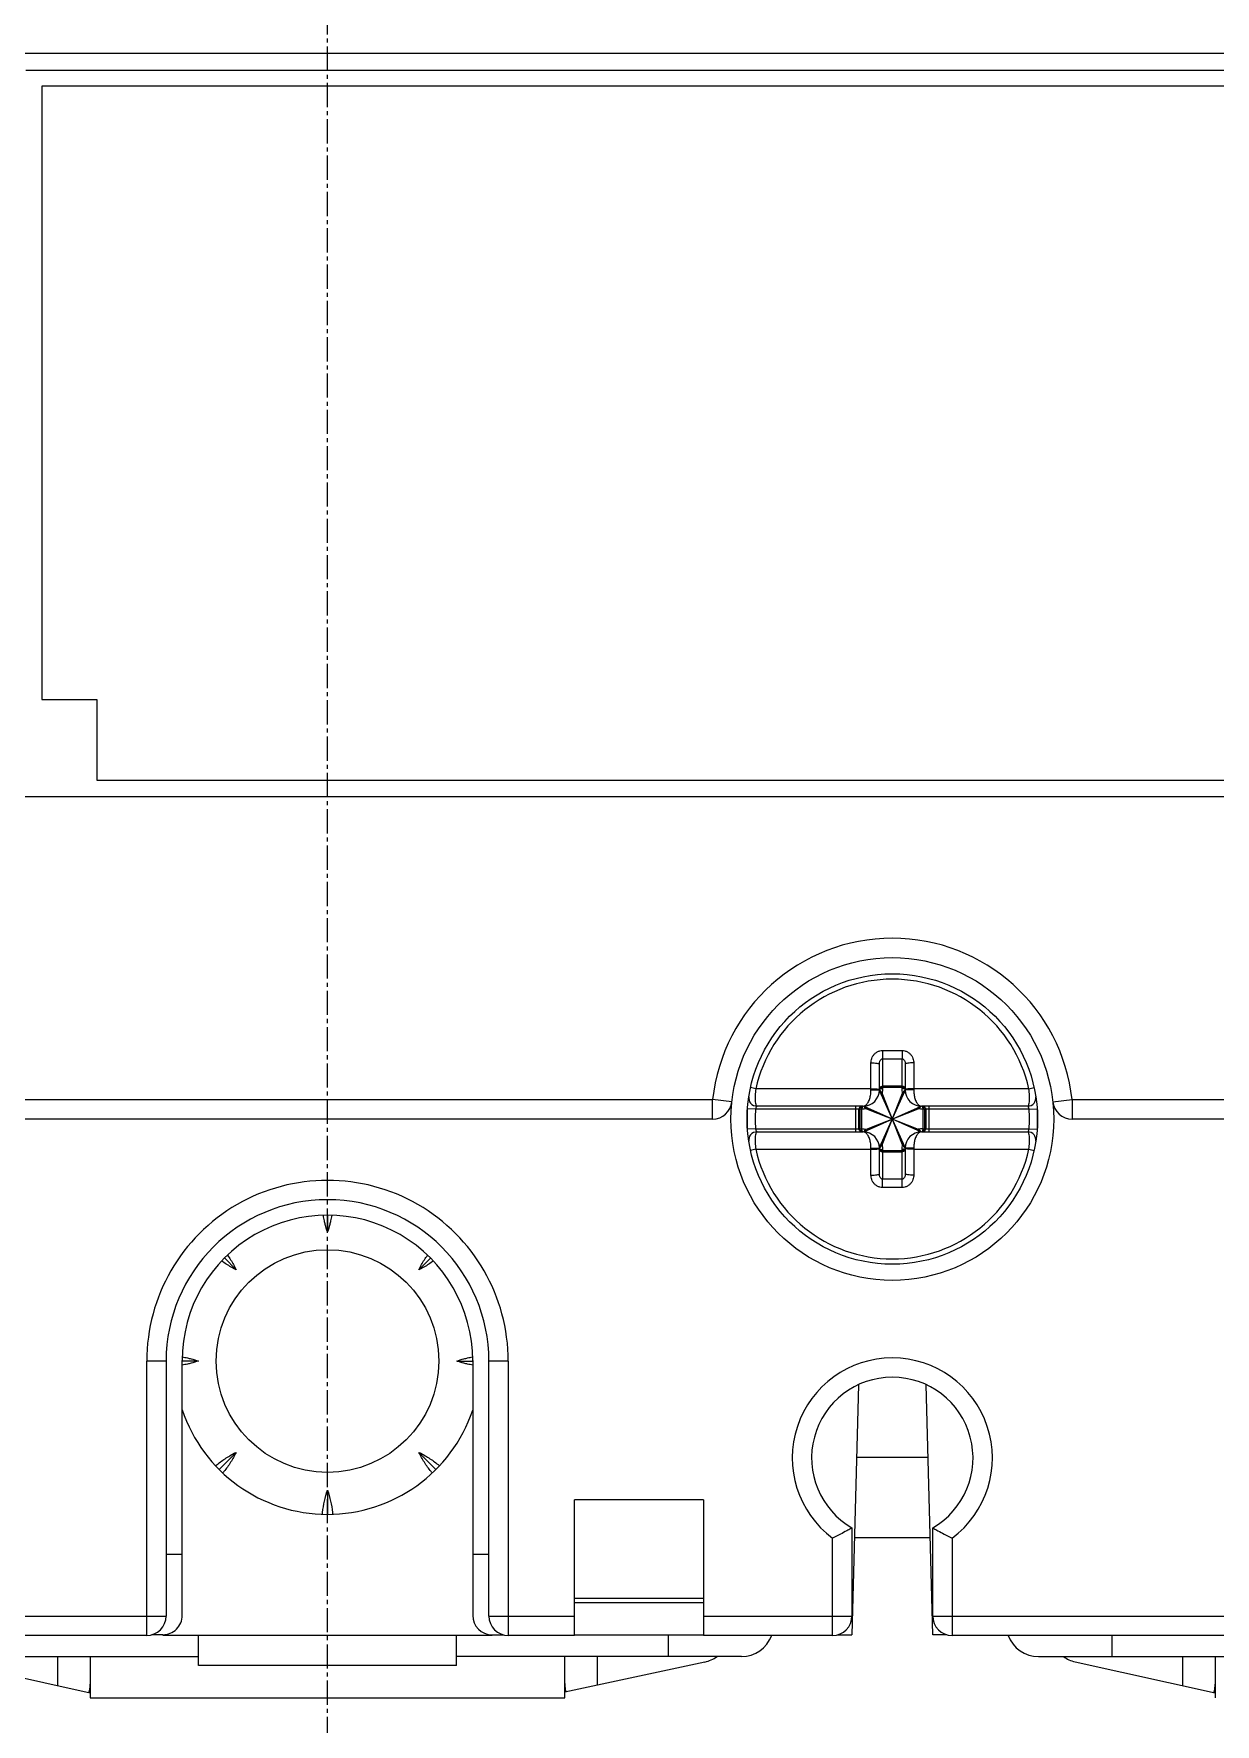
# Model space of a CAD drawing. Extents: x -279 to 279, y -124 to 124.
# Drawn here: x -72.2 to -35.6, y -93 to -40.6 of the extents above; entities that cross this region are included whole.
import ezdxf

# ---------------------------------------------------------------- set-up
doc = ezdxf.new("R2010")
doc.units = 0
doc.linetypes.add('AXES2', pattern=[1.125, 0.75, -0.125, 0.125, -0.125])
doc.layers.add('AXE', color=80, linetype='AXES2')

msp = doc.modelspace()

# ---------------------------------------------------------------- linework, layer by layer
for p, q in [((-115.024, -41.232), (-11.124, -41.232)), ((-72.424, -41.759), (-10.724, -41.759)), ((-11.224, -42.259), (-71.924, -42.259)), ((-71.924, -42.259), (-71.924, -61.259)), ((-71.924, -61.259), (-70.224, -61.259)), ((-70.224, -61.259), (-70.224, -63.759)), ((-70.224, -63.759), (-11.224, -63.759)), ((-75.724, -64.259), (-10.724, -64.259)), ((-45.974, -73.354), (-45.974, -72.55)), ((-45.874, -72.387), (-45.874, -73.309)), ((-45.274, -73.309), (-45.274, -72.387)), ((-45.174, -72.55), (-45.174, -73.354)), ((-49.804, -73.318), (-49.967, -73.282)), ((-45.274, -73.239), (-45.874, -73.239)), ((-45.274, -73.281), (-45.874, -73.281)), ((-41.343, -73.318), (-41.18, -73.282)), ((-110.006, -73.654), (-51.141, -73.654)), ((-50.545, -73.718), (-51.141, -73.654)), ((-51.141, -74.254), (-51.141, -73.654)), ((-46.236, -73.354), (-45.974, -73.354)), ((-45.188, -75.121), (-45.959, -73.387)), ((-45.959, -75.121), (-45.188, -73.387)), ((-45.255, -75.05), (-45.892, -73.457)), ((-45.892, -75.05), (-45.255, -73.457)), ((-44.911, -73.354), (-45.174, -73.354)), ((-40.602, -73.718), (-40.006, -73.654)), ((-40.006, -73.654), (-15.574, -73.654)), ((-40.006, -73.654), (-40.006, -74.254)), ((-51.141, -74.254), (-110.006, -74.254)), ((-49.813, -73.954), (-50.062, -73.936)), ((-50.062, -74.571), (-50.062, -73.936)), ((-46.518, -73.954), (-49.813, -73.954)), ((-46.474, -73.854), (-49.774, -73.854)), ((-46.704, -74.654), (-46.704, -73.854)), ((-46.607, -74.554), (-46.607, -73.954)), ((-46.585, -73.954), (-46.585, -74.554)), ((-46.533, -73.954), (-46.533, -74.554)), ((-46.441, -73.868), (-44.706, -74.639)), ((-46.441, -74.639), (-44.706, -73.868)), ((-46.37, -73.935), (-44.777, -74.572)), ((-46.37, -74.572), (-44.777, -73.935)), ((-41.374, -73.854), (-44.674, -73.854)), ((-41.334, -73.954), (-44.629, -73.954)), ((-44.614, -74.554), (-44.614, -73.954)), ((-44.562, -74.554), (-44.562, -73.954)), ((-44.54, -73.954), (-44.54, -74.554)), ((-44.443, -73.854), (-44.443, -74.654)), ((-41.334, -73.954), (-41.085, -73.936)), ((-41.085, -73.936), (-41.085, -74.571)), ((-16.174, -74.254), (-40.006, -74.254)), ((-49.813, -74.554), (-50.062, -74.571)), ((-49.813, -74.554), (-46.518, -74.554)), ((-49.774, -74.654), (-46.474, -74.654)), ((-44.674, -74.654), (-41.374, -74.654)), ((-44.629, -74.554), (-41.334, -74.554)), ((-41.334, -74.554), (-41.085, -74.571)), ((-49.804, -75.19), (-49.967, -75.226)), ((-46.236, -75.154), (-45.974, -75.154)), ((-45.974, -75.958), (-45.974, -75.154)), ((-45.874, -75.198), (-45.874, -76.12)), ((-45.874, -75.227), (-45.274, -75.227)), ((-45.874, -75.269), (-45.274, -75.269)), ((-45.274, -76.12), (-45.274, -75.198)), ((-44.911, -75.154), (-45.174, -75.154)), ((-45.174, -75.154), (-45.174, -75.958)), ((-41.343, -75.19), (-41.18, -75.226)), ((-63.074, -77.232), (-63.074, -77.75)), ((-66.266, -78.56), (-65.904, -78.922)), ((-60.244, -78.922), (-59.883, -78.562)), ((-68.074, -81.754), (-68.674, -81.754)), ((-68.674, -90.254), (-68.674, -81.754)), ((-68.074, -81.754), (-68.074, -89.654)), ((-67.576, -89.632), (-67.576, -81.732)), ((-67.076, -81.752), (-67.576, -81.752)), ((-59.071, -81.752), (-58.576, -81.752)), ((-58.576, -81.732), (-58.576, -89.632)), ((-57.474, -81.754), (-58.074, -81.754)), ((-58.074, -89.654), (-58.074, -81.754)), ((-57.474, -81.754), (-57.474, -90.254)), ((-46.627, -82.489), (-46.829, -90.232)), ((-44.318, -90.232), (-44.521, -82.489)), ((-65.904, -84.582), (-66.432, -85.111)), ((-60.244, -84.582), (-59.715, -85.111)), ((-46.685, -84.732), (-44.462, -84.732)), ((-63.074, -85.754), (-63.074, -86.502)), ((-51.424, -86.054), (-55.424, -86.054)), ((-55.424, -90.254), (-55.424, -86.054)), ((-51.424, -86.054), (-51.424, -90.254)), ((-46.824, -86.919), (-46.824, -89.654)), ((-44.324, -89.654), (-44.324, -86.919)), ((-47.424, -90.254), (-47.424, -87.241)), ((-44.397, -87.232), (-46.751, -87.232)), ((-43.724, -87.241), (-43.724, -90.254)), ((-68.074, -87.732), (-67.576, -87.732)), ((-58.576, -87.732), (-58.074, -87.732)), ((-55.424, -89.1), (-51.424, -89.1)), ((-51.424, -89.247), (-55.424, -89.247)), ((-79.324, -89.654), (-68.074, -89.654)), ((-58.074, -89.654), (-55.424, -89.654)), ((-51.424, -89.654), (-46.824, -89.654)), ((-44.324, -89.654), (-33.074, -89.654)), ((-68.674, -90.254), (-78.724, -90.254)), ((-68.176, -90.232), (-68.515, -90.232)), ((-57.976, -90.252), (-68.176, -90.252)), ((-67.074, -91.182), (-67.074, -90.252)), ((-59.074, -91.182), (-59.074, -90.252)), ((-57.976, -90.232), (-57.632, -90.232)), ((-55.424, -90.254), (-57.474, -90.254)), ((-55.424, -90.232), (-51.424, -90.232)), ((-52.523, -90.232), (-52.523, -90.907)), ((-47.424, -90.254), (-51.424, -90.254)), ((-47.265, -90.232), (-46.829, -90.232)), ((-43.882, -90.232), (-44.318, -90.232)), ((-33.674, -90.254), (-43.724, -90.254)), ((-38.771, -90.254), (-38.771, -90.907)), ((-75.899, -90.907), (-67.074, -90.907)), ((-74.765, -91.068), (-70.424, -92.03)), ((-71.424, -91.808), (-71.424, -90.907)), ((-70.424, -90.907), (-70.424, -92.182)), ((-50.249, -90.907), (-59.074, -90.907)), ((-55.724, -92.182), (-55.724, -90.907)), ((-51.383, -91.079), (-55.724, -92.009)), ((-54.724, -90.907), (-54.724, -91.795)), ((-41.046, -90.907), (-32.221, -90.907)), ((-39.912, -91.068), (-35.571, -92.03)), ((-36.571, -91.808), (-36.571, -90.907)), ((-35.571, -90.907), (-35.571, -92.182)), ((-59.074, -91.182), (-67.074, -91.182)), ((-70.424, -92.182), (-55.724, -92.182))]:
    msp.add_line(p, q)
for centre, radius in [((-45.574, -74.254), 5), ((-45.574, -74.254), 4.5), ((-63.074, -81.752), 3.45)]:
    msp.add_circle(centre, radius)
for centre, radius, start, end in [((-45.574, -74.254), 5.6, 6.1506, 173.8494), ((-45.574, -74.254), 4.333, 12.4731, 167.5269), ((-51.141, -73.654), 0.6, -90, -6.1506), ((-49.774, -73.604), 0.25, 171.2026, -90), ((-46.474, -73.354), 0.5, -90, 0), ((-44.674, -73.354), 0.5, 180, -90), ((-41.374, -73.604), 0.25, -90, 8.7973), ((-40.006, -73.654), 0.6, -173.8494, -90), ((-45.574, -74.254), 4.25, 175.9522, -175.9522), ((-45.574, -74.254), 4.25, -4.0478, 4.0478), ((-49.774, -74.904), 0.25, 90, -171.2027), ((-46.474, -75.154), 0.5, 0, 90), ((-44.674, -75.154), 0.5, 90, 180), ((-41.374, -74.904), 0.25, -8.7974, 90), ((-45.574, -74.254), 4.333, -167.5269, -12.4731), ((-63.074, -81.754), 5.6, 0, -179.9994), ((-63.074, -81.754), 5, 0, -180), ((-63.076, -81.732), 4.5, 0, -179.9962), ((-45.574, -84.754), 3.1, -53.3608, -126.6392), ((-45.574, -84.754), 2.5, -60, -120), ((-63.074, -81.752), 4.75, -161.4296, -18.7299), ((-68.674, -89.654), 0.6, -90, 0), ((-68.176, -89.632), 0.6, -90.0514, 0), ((-57.976, -89.632), 0.6, -179.9997, -90.051), ((-57.474, -89.654), 0.6, 180, -90), ((-47.424, -89.654), 0.6, -90, 0), ((-43.724, -89.654), 0.6, 180, -90), ((-50.249, -89.907), 1, -89.9998, -20.2916), ((-41.046, -89.907), 1, -159.712, -90), ((-51.599, -90.102), 1, -77.5682, -53.6175), ((-39.696, -90.092), 1, -125.3261, -102.4891)]:
    msp.add_arc(centre, radius, start, end)
for points, knots in [([(-46.236, -72.516), (-46.236, -72.494), (-46.232, -72.445), (-46.213, -72.372), (-46.176, -72.298), (-46.121, -72.229), (-46.049, -72.173), (-45.966, -72.139), (-45.908, -72.13), (-45.879, -72.13)], [0, 0, 0, 0, 0.0686055, 0.1439426, 0.226554, 0.3151503, 0.4062368, 0.4967444, 0.5814957, 0.5814957, 0.5814957, 0.5814957]), ([(-45.879, -72.13), (-45.812, -72.129), (-45.676, -72.128), (-45.472, -72.128), (-45.336, -72.129), (-45.268, -72.13)], [0, 0, 0, 0, 0.2025636, 0.4076196, 0.6117272, 0.6117272, 0.6117272, 0.6117272]), ([(-45.879, -72.13), (-45.879, -72.163), (-45.878, -72.227), (-45.876, -72.313), (-45.875, -72.365), (-45.874, -72.387)], [0, 0, 0, 0, 0.1001381, 0.1907363, 0.2572488, 0.2572488, 0.2572488, 0.2572488]), ([(-45.268, -72.13), (-45.268, -72.163), (-45.269, -72.227), (-45.271, -72.313), (-45.272, -72.365), (-45.274, -72.387)], [0, 0, 0, 0, 0.1001378, 0.190736, 0.257248, 0.257248, 0.257248, 0.257248]), ([(-45.268, -72.13), (-45.24, -72.13), (-45.181, -72.139), (-45.099, -72.173), (-45.026, -72.228), (-44.971, -72.297), (-44.934, -72.372), (-44.915, -72.445), (-44.911, -72.494), (-44.911, -72.516)], [0, 0, 0, 0, 0.0844544, 0.1745763, 0.2656171, 0.3543791, 0.4371975, 0.5127248, 0.5814975, 0.5814975, 0.5814975, 0.5814975]), ([(-46.236, -72.516), (-46.203, -72.516), (-46.142, -72.517), (-46.057, -72.524), (-46.01, -72.532), (-45.974, -72.542), (-45.974, -72.55)], [0, 0, 0, 0, 0.0995172, 0.1852358, 0.2437846, 0.2679334, 0.2679334, 0.2679334, 0.2679334]), ([(-46.236, -73.318), (-46.236, -73.236), (-46.236, -73.065), (-46.236, -72.798), (-46.236, -72.612), (-46.236, -72.516)], [0, 0, 0, 0, 0.2451334, 0.5135022, 0.8014853, 0.8014853, 0.8014853, 0.8014853]), ([(-45.974, -72.55), (-45.974, -72.54), (-45.972, -72.52), (-45.967, -72.49), (-45.957, -72.46), (-45.942, -72.431), (-45.922, -72.407), (-45.899, -72.392), (-45.882, -72.388), (-45.874, -72.387)], [0, 0, 0, 0, 0.0284303, 0.0592124, 0.0918038, 0.1246929, 0.1556434, 0.1834244, 0.2075979, 0.2075979, 0.2075979, 0.2075979]), ([(-45.874, -72.387), (-45.807, -72.386), (-45.674, -72.385), (-45.474, -72.385), (-45.34, -72.386), (-45.274, -72.387)], [0, 0, 0, 0, 0.1989894, 0.3995198, 0.6000139, 0.6000139, 0.6000139, 0.6000139]), ([(-45.274, -72.387), (-45.266, -72.388), (-45.248, -72.392), (-45.225, -72.407), (-45.205, -72.431), (-45.19, -72.459), (-45.18, -72.49), (-45.175, -72.52), (-45.174, -72.54), (-45.174, -72.55)], [0, 0, 0, 0, 0.0240864, 0.0517359, 0.0826458, 0.1155786, 0.1482428, 0.1791, 0.2075994, 0.2075994, 0.2075994, 0.2075994]), ([(-44.911, -72.516), (-44.944, -72.516), (-45.005, -72.517), (-45.09, -72.524), (-45.137, -72.532), (-45.174, -72.542), (-45.174, -72.55)], [0, 0, 0, 0, 0.0995172, 0.1852358, 0.2437845, 0.2679333, 0.2679333, 0.2679333, 0.2679333]), ([(-44.911, -72.516), (-44.911, -72.614), (-44.911, -72.8), (-44.911, -73.068), (-44.911, -73.237), (-44.911, -73.318)], [0, 0, 0, 0, 0.2923982, 0.5595968, 0.8014853, 0.8014853, 0.8014853, 0.8014853]), ([(-49.804, -73.318), (-49.808, -73.351), (-49.816, -73.42), (-49.822, -73.524), (-49.824, -73.627), (-49.821, -73.718), (-49.81, -73.789), (-49.799, -73.834), (-49.781, -73.854), (-49.774, -73.854)], [0, 0, 0, 0, 0.1011592, 0.2076643, 0.3132474, 0.407516, 0.4809532, 0.526858, 0.54949, 0.54949, 0.54949, 0.54949]), ([(-46.236, -73.318), (-46.331, -73.318), (-46.526, -73.318), (-46.83, -73.318), (-47.16, -73.318), (-47.522, -73.318), (-47.917, -73.318), (-48.344, -73.318), (-48.803, -73.318), (-49.293, -73.318), (-49.63, -73.318), (-49.804, -73.318)], [0, 0, 0, 0, 0.284634, 0.583745, 0.912593, 1.274918, 1.670146, 2.09758, 2.55637, 3.046106, 3.56801, 3.56801, 3.56801, 3.56801]), ([(-46.236, -73.354), (-46.236, -73.348), (-46.236, -73.336), (-46.236, -73.324), (-46.236, -73.318)], [0, 0, 0, 0, 0.01817785, 0.03583874, 0.03583874, 0.03583874, 0.03583874]), ([(-46.137, -73.319), (-46.108, -73.319), (-46.056, -73.32), (-46.014, -73.33), (-45.974, -73.329), (-45.974, -73.336)], [0, 0, 0, 0, 0.08551, 0.1433196, 0.1647829, 0.1647829, 0.1647829, 0.1647829]), ([(-45.974, -73.325), (-45.974, -73.317), (-45.958, -73.297), (-45.931, -73.288), (-45.913, -73.284), (-45.908, -73.283)], [0, 0, 0, 0, 0.02606707, 0.06616314, 0.08229637, 0.08229637, 0.08229637, 0.08229637]), ([(-45.974, -73.354), (-45.974, -73.345), (-45.958, -73.325), (-45.931, -73.316), (-45.913, -73.313), (-45.908, -73.312)], [0, 0, 0, 0, 0.026066, 0.06616128, 0.0822948, 0.0822948, 0.0822948, 0.0822948]), ([(-45.938, -73.259), (-45.934, -73.256), (-45.924, -73.25), (-45.913, -73.246), (-45.908, -73.244)], [0, 0, 0, 0, 0.01681323, 0.03392807, 0.03392807, 0.03392807, 0.03392807]), ([(-45.874, -73.309), (-45.874, -73.334), (-45.877, -73.384), (-45.886, -73.433), (-45.892, -73.457)], [0, 0, 0, 0, 0.0754848, 0.149718, 0.149718, 0.149718, 0.149718]), ([(-45.255, -73.457), (-45.261, -73.433), (-45.27, -73.384), (-45.274, -73.334), (-45.274, -73.309)], [0, 0, 0, 0, 0.0742087, 0.149722, 0.149722, 0.149722, 0.149722]), ([(-45.174, -73.325), (-45.174, -73.317), (-45.189, -73.297), (-45.215, -73.288), (-45.234, -73.284), (-45.239, -73.283)], [0, 0, 0, 0, 0.02575795, 0.06597454, 0.08217418, 0.08217418, 0.08217418, 0.08217418]), ([(-45.174, -73.354), (-45.174, -73.345), (-45.19, -73.325), (-45.216, -73.316), (-45.234, -73.313), (-45.239, -73.312)], [0, 0, 0, 0, 0.02606707, 0.06616314, 0.08229636, 0.08229636, 0.08229636, 0.08229636]), ([(-45.01, -73.319), (-45.039, -73.319), (-45.091, -73.32), (-45.133, -73.33), (-45.174, -73.329), (-45.174, -73.336)], [0, 0, 0, 0, 0.0855099, 0.1433196, 0.1647829, 0.1647829, 0.1647829, 0.1647829]), ([(-41.343, -73.318), (-41.517, -73.318), (-41.854, -73.318), (-42.344, -73.318), (-42.803, -73.318), (-43.23, -73.318), (-43.625, -73.318), (-43.987, -73.318), (-44.317, -73.318), (-44.621, -73.318), (-44.816, -73.318), (-44.911, -73.318)], [0, 0, 0, 0, 0.521932, 1.011689, 1.470493, 1.89794, 2.293184, 2.655521, 2.984393, 3.283507, 3.56801, 3.56801, 3.56801, 3.56801]), ([(-44.911, -73.318), (-44.911, -73.324), (-44.911, -73.336), (-44.911, -73.348), (-44.911, -73.354)], [0, 0, 0, 0, 0.01766099, 0.03583874, 0.03583874, 0.03583874, 0.03583874]), ([(-41.374, -73.854), (-41.366, -73.854), (-41.348, -73.834), (-41.337, -73.789), (-41.326, -73.718), (-41.323, -73.627), (-41.325, -73.524), (-41.331, -73.42), (-41.339, -73.351), (-41.343, -73.318)], [0, 0, 0, 0, 0.022622, 0.0685253, 0.1419848, 0.236287, 0.3418926, 0.4483892, 0.5494906, 0.5494906, 0.5494906, 0.5494906]), ([(-46.474, -73.854), (-46.445, -73.854), (-46.381, -73.825), (-46.317, -73.737), (-46.269, -73.62), (-46.242, -73.489), (-46.236, -73.398), (-46.236, -73.354)], [0, 0, 0, 0, 0.0857154, 0.1935589, 0.3219294, 0.4600473, 0.5939554, 0.5939554, 0.5939554, 0.5939554]), ([(-46.371, -73.843), (-46.378, -73.845), (-46.392, -73.848), (-46.411, -73.853), (-46.428, -73.858), (-46.438, -73.864), (-46.441, -73.868)], [0, 0, 0, 0, 0.02223725, 0.04269836, 0.06092843, 0.07550805, 0.07550805, 0.07550805, 0.07550805]), ([(-45.984, -73.457), (-45.983, -73.449), (-45.98, -73.436), (-45.975, -73.416), (-45.969, -73.399), (-45.963, -73.389), (-45.959, -73.387)], [0, 0, 0, 0, 0.02227813, 0.04272751, 0.06093428, 0.07551171, 0.07551171, 0.07551171, 0.07551171]), ([(-45.892, -73.457), (-45.896, -73.448), (-45.903, -73.432), (-45.915, -73.411), (-45.929, -73.394), (-45.942, -73.384), (-45.951, -73.384), (-45.954, -73.384)], [0, 0, 0, 0, 0.0283478, 0.0532815, 0.0748872, 0.0920764, 0.1014859, 0.1014859, 0.1014859, 0.1014859]), ([(-45.188, -73.387), (-45.192, -73.384), (-45.204, -73.382), (-45.218, -73.394), (-45.228, -73.406), (-45.233, -73.414), (-45.235, -73.416)], [0, 0, 0, 0, 0.01414489, 0.0314115, 0.05261127, 0.06060314, 0.06060314, 0.06060314, 0.06060314]), ([(-45.163, -73.457), (-45.164, -73.45), (-45.167, -73.436), (-45.172, -73.416), (-45.178, -73.399), (-45.184, -73.389), (-45.188, -73.387)], [0, 0, 0, 0, 0.02223904, 0.04270095, 0.06093086, 0.07551201, 0.07551201, 0.07551201, 0.07551201]), ([(-44.911, -73.354), (-44.911, -73.398), (-44.905, -73.489), (-44.878, -73.62), (-44.831, -73.737), (-44.766, -73.825), (-44.702, -73.854), (-44.674, -73.854)], [0, 0, 0, 0, 0.1339076, 0.2720257, 0.4003964, 0.5082394, 0.5939557, 0.5939557, 0.5939557, 0.5939557]), ([(-44.777, -73.843), (-44.769, -73.845), (-44.755, -73.848), (-44.736, -73.853), (-44.719, -73.858), (-44.709, -73.864), (-44.706, -73.868)], [0, 0, 0, 0, 0.02227705, 0.04272547, 0.06093149, 0.07550845, 0.07550845, 0.07550845, 0.07550845]), ([(-49.774, -73.854), (-49.777, -73.859), (-49.783, -73.872), (-49.794, -73.895), (-49.804, -73.923), (-49.81, -73.943), (-49.813, -73.954)], [0, 0, 0, 0, 0.0187148, 0.0440151, 0.0759374, 0.1077522, 0.1077522, 0.1077522, 0.1077522]), ([(-46.544, -73.86), (-46.549, -73.862), (-46.569, -73.872), (-46.59, -73.893), (-46.6, -73.914), (-46.601, -73.92)], [0, 0, 0, 0, 0.01694014, 0.06782964, 0.08515314, 0.08515314, 0.08515314, 0.08515314]), ([(-46.551, -73.877), (-46.559, -73.885), (-46.57, -73.898), (-46.577, -73.914), (-46.579, -73.92)], [0, 0, 0, 0, 0.03424847, 0.05157209, 0.05157209, 0.05157209, 0.05157209]), ([(-46.489, -73.854), (-46.505, -73.854), (-46.528, -73.86), (-46.546, -73.873), (-46.551, -73.877)], [0, 0, 0, 0, 0.05012009, 0.06715642, 0.06715642, 0.06715642, 0.06715642]), ([(-46.489, -73.854), (-46.497, -73.854), (-46.517, -73.87), (-46.526, -73.896), (-46.53, -73.914), (-46.53, -73.919)], [0, 0, 0, 0, 0.02574366, 0.06591584, 0.08212123, 0.08212123, 0.08212123, 0.08212123]), ([(-46.37, -73.935), (-46.394, -73.941), (-46.443, -73.951), (-46.493, -73.954), (-46.518, -73.954)], [0, 0, 0, 0, 0.0741826, 0.1497294, 0.1497294, 0.1497294, 0.1497294]), ([(-46.474, -73.854), (-46.482, -73.854), (-46.502, -73.87), (-46.511, -73.896), (-46.515, -73.914), (-46.515, -73.92)], [0, 0, 0, 0, 0.02606707, 0.06616314, 0.08229636, 0.08229636, 0.08229636, 0.08229636]), ([(-46.441, -73.868), (-46.443, -73.872), (-46.445, -73.884), (-46.438, -73.893), (-46.434, -73.897)], [0, 0, 0, 0, 0.01414468, 0.03141043, 0.03141043, 0.03141043, 0.03141043]), ([(-46.434, -73.897), (-46.429, -73.902), (-46.417, -73.912), (-46.403, -73.92), (-46.396, -73.923)], [0, 0, 0, 0, 0.02119907, 0.04643887, 0.04643887, 0.04643887, 0.04643887]), ([(-44.777, -73.935), (-44.768, -73.932), (-44.752, -73.924), (-44.73, -73.912), (-44.714, -73.899), (-44.703, -73.885), (-44.703, -73.876), (-44.704, -73.873)], [0, 0, 0, 0, 0.0283477, 0.0532806, 0.0748854, 0.0920738, 0.1014832, 0.1014832, 0.1014832, 0.1014832]), ([(-44.629, -73.954), (-44.654, -73.954), (-44.704, -73.951), (-44.753, -73.941), (-44.777, -73.935)], [0, 0, 0, 0, 0.0755715, 0.1497317, 0.1497317, 0.1497317, 0.1497317]), ([(-44.674, -73.854), (-44.665, -73.854), (-44.645, -73.87), (-44.636, -73.896), (-44.633, -73.914), (-44.632, -73.92)], [0, 0, 0, 0, 0.02606593, 0.06616117, 0.08229471, 0.08229471, 0.08229471, 0.08229471]), ([(-44.658, -73.854), (-44.642, -73.854), (-44.619, -73.86), (-44.601, -73.873), (-44.597, -73.877)], [0, 0, 0, 0, 0.04960304, 0.06665907, 0.06665907, 0.06665907, 0.06665907]), ([(-44.658, -73.854), (-44.65, -73.854), (-44.63, -73.87), (-44.621, -73.896), (-44.617, -73.914), (-44.617, -73.92)], [0, 0, 0, 0, 0.02606707, 0.06616314, 0.08229636, 0.08229636, 0.08229636, 0.08229636]), ([(-44.588, -73.867), (-44.574, -73.876), (-44.557, -73.893), (-44.548, -73.914), (-44.546, -73.92)], [0, 0, 0, 0, 0.05088955, 0.06821316, 0.06821316, 0.06821316, 0.06821316]), ([(-44.585, -73.889), (-44.581, -73.894), (-44.575, -73.903), (-44.57, -73.914), (-44.568, -73.919)], [0, 0, 0, 0, 0.01735271, 0.03476827, 0.03476827, 0.03476827, 0.03476827]), ([(-41.334, -73.954), (-41.337, -73.943), (-41.343, -73.923), (-41.353, -73.895), (-41.364, -73.872), (-41.371, -73.859), (-41.374, -73.854)], [0, 0, 0, 0, 0.0318147, 0.0637371, 0.0890374, 0.1077522, 0.1077522, 0.1077522, 0.1077522]), ([(-49.774, -74.654), (-49.781, -74.654), (-49.799, -74.674), (-49.81, -74.719), (-49.821, -74.79), (-49.824, -74.881), (-49.822, -74.983), (-49.816, -75.087), (-49.808, -75.156), (-49.804, -75.19)], [0, 0, 0, 0, 0.0226221, 0.0685253, 0.1419848, 0.236287, 0.3418926, 0.4483892, 0.5494906, 0.5494906, 0.5494906, 0.5494906]), ([(-49.813, -74.554), (-49.81, -74.564), (-49.804, -74.584), (-49.794, -74.612), (-49.783, -74.635), (-49.777, -74.648), (-49.774, -74.654)], [0, 0, 0, 0, 0.0318147, 0.0637371, 0.0890374, 0.1077522, 0.1077522, 0.1077522, 0.1077522]), ([(-46.559, -74.64), (-46.574, -74.632), (-46.59, -74.614), (-46.6, -74.593), (-46.601, -74.588)], [0, 0, 0, 0, 0.05088955, 0.06821316, 0.06821316, 0.06821316, 0.06821316]), ([(-46.562, -74.618), (-46.566, -74.614), (-46.573, -74.604), (-46.577, -74.594), (-46.579, -74.588)], [0, 0, 0, 0, 0.01735271, 0.03476827, 0.03476827, 0.03476827, 0.03476827]), ([(-46.489, -74.654), (-46.505, -74.654), (-46.528, -74.647), (-46.546, -74.634), (-46.55, -74.631)], [0, 0, 0, 0, 0.04960304, 0.06665908, 0.06665908, 0.06665908, 0.06665908]), ([(-46.489, -74.654), (-46.497, -74.654), (-46.517, -74.638), (-46.526, -74.612), (-46.53, -74.593), (-46.531, -74.588)], [0, 0, 0, 0, 0.02606707, 0.06616314, 0.08229637, 0.08229637, 0.08229637, 0.08229637]), ([(-46.518, -74.554), (-46.493, -74.554), (-46.443, -74.557), (-46.394, -74.566), (-46.37, -74.572)], [0, 0, 0, 0, 0.0755715, 0.1497317, 0.1497317, 0.1497317, 0.1497317]), ([(-46.474, -74.654), (-46.482, -74.654), (-46.502, -74.638), (-46.511, -74.612), (-46.515, -74.593), (-46.515, -74.588)], [0, 0, 0, 0, 0.02606593, 0.06616117, 0.08229471, 0.08229471, 0.08229471, 0.08229471]), ([(-46.236, -75.154), (-46.236, -75.109), (-46.242, -75.018), (-46.269, -74.887), (-46.317, -74.771), (-46.381, -74.683), (-46.445, -74.654), (-46.474, -74.654)], [0, 0, 0, 0, 0.1339076, 0.2720257, 0.4003964, 0.5082394, 0.5939557, 0.5939557, 0.5939557, 0.5939557]), ([(-46.37, -74.572), (-46.379, -74.576), (-46.395, -74.583), (-46.417, -74.596), (-46.433, -74.609), (-46.444, -74.622), (-46.444, -74.632), (-46.443, -74.635)], [0, 0, 0, 0, 0.0283477, 0.0532806, 0.0748854, 0.0920739, 0.1014832, 0.1014832, 0.1014832, 0.1014832]), ([(-46.371, -74.664), (-46.378, -74.663), (-46.392, -74.66), (-46.411, -74.655), (-46.428, -74.649), (-46.438, -74.643), (-46.441, -74.639)], [0, 0, 0, 0, 0.02227705, 0.04272547, 0.06093149, 0.07550845, 0.07550845, 0.07550845, 0.07550845]), ([(-44.674, -74.654), (-44.702, -74.654), (-44.766, -74.683), (-44.831, -74.771), (-44.878, -74.887), (-44.905, -75.018), (-44.911, -75.109), (-44.911, -75.154)], [0, 0, 0, 0, 0.0857154, 0.1935589, 0.3219294, 0.4600473, 0.5939554, 0.5939554, 0.5939554, 0.5939554]), ([(-44.629, -74.554), (-44.654, -74.554), (-44.704, -74.557), (-44.753, -74.566), (-44.777, -74.572)], [0, 0, 0, 0, 0.0753321, 0.1496914, 0.1496914, 0.1496914, 0.1496914]), ([(-44.777, -74.664), (-44.769, -74.663), (-44.755, -74.66), (-44.736, -74.655), (-44.719, -74.649), (-44.709, -74.643), (-44.706, -74.639)], [0, 0, 0, 0, 0.02221081, 0.04255589, 0.06104522, 0.07551541, 0.07551541, 0.07551541, 0.07551541]), ([(-44.713, -74.611), (-44.718, -74.606), (-44.73, -74.596), (-44.743, -74.588), (-44.751, -74.584)], [0, 0, 0, 0, 0.02091191, 0.04607775, 0.04607775, 0.04607775, 0.04607775]), ([(-44.706, -74.639), (-44.704, -74.635), (-44.702, -74.623), (-44.709, -74.615), (-44.713, -74.611)], [0, 0, 0, 0, 0.01458251, 0.03123653, 0.03123653, 0.03123653, 0.03123653]), ([(-44.629, -74.554), (-44.629, -74.571), (-44.632, -74.601), (-44.645, -74.636), (-44.66, -74.65), (-44.666, -74.652)], [0, 0, 0, 0, 0.050359, 0.0904545, 0.1092398, 0.1092398, 0.1092398, 0.1092398]), ([(-44.614, -74.554), (-44.614, -74.571), (-44.617, -74.601), (-44.63, -74.636), (-44.645, -74.65), (-44.651, -74.652)], [0, 0, 0, 0, 0.0503577, 0.0904538, 0.1092396, 0.1092396, 0.1092396, 0.1092396]), ([(-44.562, -74.554), (-44.562, -74.571), (-44.571, -74.606), (-44.604, -74.64), (-44.631, -74.65), (-44.642, -74.652)], [0, 0, 0, 0, 0.0519316, 0.1030547, 0.1364663, 0.1364663, 0.1364663, 0.1364663]), ([(-44.54, -74.554), (-44.54, -74.571), (-44.549, -74.606), (-44.585, -74.644), (-44.62, -74.654), (-44.636, -74.654)], [0, 0, 0, 0, 0.0516475, 0.1025371, 0.1526572, 0.1526572, 0.1526572, 0.1526572]), ([(-41.374, -74.654), (-41.371, -74.649), (-41.364, -74.636), (-41.354, -74.613), (-41.343, -74.585), (-41.337, -74.564), (-41.334, -74.554)], [0, 0, 0, 0, 0.0178792, 0.0426, 0.0748566, 0.1077504, 0.1077504, 0.1077504, 0.1077504]), ([(-41.343, -75.19), (-41.339, -75.156), (-41.331, -75.087), (-41.325, -74.983), (-41.323, -74.881), (-41.326, -74.79), (-41.337, -74.719), (-41.348, -74.674), (-41.366, -74.654), (-41.374, -74.654)], [0, 0, 0, 0, 0.1011592, 0.2076643, 0.3132474, 0.407516, 0.4809532, 0.526858, 0.54949, 0.54949, 0.54949, 0.54949]), ([(-49.804, -75.19), (-49.63, -75.19), (-49.293, -75.19), (-48.803, -75.19), (-48.344, -75.19), (-47.917, -75.19), (-47.522, -75.19), (-47.16, -75.19), (-46.83, -75.19), (-46.526, -75.19), (-46.331, -75.19), (-46.236, -75.19)], [0, 0, 0, 0, 0.521932, 1.011689, 1.470493, 1.89794, 2.293184, 2.655521, 2.984393, 3.283507, 3.56801, 3.56801, 3.56801, 3.56801]), ([(-46.236, -75.19), (-46.236, -75.184), (-46.236, -75.172), (-46.236, -75.16), (-46.236, -75.154)], [0, 0, 0, 0, 0.01766099, 0.03583874, 0.03583874, 0.03583874, 0.03583874]), ([(-46.236, -75.991), (-46.236, -75.962), (-46.236, -75.903), (-46.236, -75.809), (-46.236, -75.706), (-46.236, -75.594), (-46.236, -75.47), (-46.236, -75.334), (-46.236, -75.239), (-46.236, -75.19)], [0, 0, 0, 0, 0.0858183, 0.1792338, 0.2814322, 0.3935658, 0.516742, 0.6522102, 0.8014853, 0.8014853, 0.8014853, 0.8014853]), ([(-46.137, -75.189), (-46.108, -75.188), (-46.059, -75.189), (-46.01, -75.176), (-45.979, -75.18), (-45.975, -75.175)], [0, 0, 0, 0, 0.0855099, 0.1433196, 0.1628273, 0.1628273, 0.1628273, 0.1628273]), ([(-45.984, -75.051), (-45.983, -75.058), (-45.98, -75.072), (-45.975, -75.092), (-45.969, -75.108), (-45.963, -75.118), (-45.959, -75.121)], [0, 0, 0, 0, 0.02223797, 0.04270049, 0.06093265, 0.07551204, 0.07551204, 0.07551204, 0.07551204]), ([(-45.974, -75.154), (-45.974, -75.162), (-45.958, -75.182), (-45.931, -75.191), (-45.913, -75.195), (-45.908, -75.196)], [0, 0, 0, 0, 0.02606706, 0.06616314, 0.08229636, 0.08229636, 0.08229636, 0.08229636]), ([(-45.974, -75.182), (-45.974, -75.191), (-45.958, -75.211), (-45.932, -75.219), (-45.913, -75.223), (-45.908, -75.224)], [0, 0, 0, 0, 0.02575795, 0.06597454, 0.08217418, 0.08217418, 0.08217418, 0.08217418]), ([(-45.959, -75.121), (-45.955, -75.124), (-45.943, -75.125), (-45.931, -75.115), (-45.924, -75.107), (-45.921, -75.104)], [0, 0, 0, 0, 0.01414489, 0.03141149, 0.04509897, 0.04509897, 0.04509897, 0.04509897]), ([(-45.921, -75.104), (-45.92, -75.102), (-45.917, -75.098), (-45.914, -75.093), (-45.912, -75.091)], [0, 0, 0, 0, 0.00753388, 0.01552575, 0.01552575, 0.01552575, 0.01552575]), ([(-45.892, -75.05), (-45.886, -75.074), (-45.877, -75.123), (-45.874, -75.173), (-45.874, -75.198)], [0, 0, 0, 0, 0.0742087, 0.149722, 0.149722, 0.149722, 0.149722]), ([(-45.274, -75.198), (-45.274, -75.173), (-45.27, -75.123), (-45.261, -75.074), (-45.255, -75.05)], [0, 0, 0, 0, 0.0754848, 0.149718, 0.149718, 0.149718, 0.149718]), ([(-45.255, -75.05), (-45.251, -75.059), (-45.244, -75.075), (-45.232, -75.097), (-45.218, -75.113), (-45.205, -75.124), (-45.196, -75.124), (-45.193, -75.123)], [0, 0, 0, 0, 0.0283478, 0.0532815, 0.0748872, 0.0920764, 0.1014859, 0.1014859, 0.1014859, 0.1014859]), ([(-45.174, -75.154), (-45.174, -75.162), (-45.19, -75.182), (-45.216, -75.191), (-45.234, -75.195), (-45.239, -75.196)], [0, 0, 0, 0, 0.026066, 0.06616128, 0.0822948, 0.0822948, 0.0822948, 0.0822948]), ([(-45.174, -75.182), (-45.174, -75.191), (-45.19, -75.211), (-45.216, -75.22), (-45.234, -75.223), (-45.239, -75.224)], [0, 0, 0, 0, 0.02606707, 0.06616314, 0.08229636, 0.08229636, 0.08229636, 0.08229636]), ([(-45.209, -75.248), (-45.214, -75.252), (-45.223, -75.258), (-45.234, -75.262), (-45.239, -75.263)], [0, 0, 0, 0, 0.01681323, 0.03392807, 0.03392807, 0.03392807, 0.03392807]), ([(-45.163, -75.051), (-45.164, -75.058), (-45.167, -75.072), (-45.172, -75.092), (-45.178, -75.108), (-45.184, -75.118), (-45.188, -75.121)], [0, 0, 0, 0, 0.02227813, 0.04272751, 0.06093428, 0.07551171, 0.07551171, 0.07551171, 0.07551171]), ([(-45.01, -75.189), (-45.039, -75.188), (-45.088, -75.189), (-45.138, -75.176), (-45.168, -75.18), (-45.172, -75.175)], [0, 0, 0, 0, 0.08551, 0.1433196, 0.1628273, 0.1628273, 0.1628273, 0.1628273]), ([(-44.911, -75.154), (-44.911, -75.16), (-44.911, -75.172), (-44.911, -75.184), (-44.911, -75.19)], [0, 0, 0, 0, 0.01817785, 0.03583874, 0.03583874, 0.03583874, 0.03583874]), ([(-44.911, -75.19), (-44.816, -75.19), (-44.621, -75.19), (-44.317, -75.19), (-43.987, -75.19), (-43.625, -75.19), (-43.23, -75.19), (-42.803, -75.19), (-42.344, -75.19), (-41.854, -75.19), (-41.517, -75.19), (-41.343, -75.19)], [0, 0, 0, 0, 0.284634, 0.583745, 0.912593, 1.274918, 1.670146, 2.09758, 2.55637, 3.046106, 3.56801, 3.56801, 3.56801, 3.56801]), ([(-44.911, -75.19), (-44.911, -75.24), (-44.911, -75.335), (-44.911, -75.472), (-44.911, -75.596), (-44.911, -75.708), (-44.911, -75.81), (-44.911, -75.903), (-44.911, -75.963), (-44.911, -75.991)], [0, 0, 0, 0, 0.1507243, 0.2867075, 0.4100161, 0.5219337, 0.6236486, 0.7164144, 0.8014853, 0.8014853, 0.8014853, 0.8014853]), ([(-46.236, -75.991), (-46.203, -75.991), (-46.142, -75.99), (-46.057, -75.984), (-46.01, -75.975), (-45.974, -75.966), (-45.974, -75.958)], [0, 0, 0, 0, 0.0995172, 0.1852358, 0.2437845, 0.2679333, 0.2679333, 0.2679333, 0.2679333]), ([(-45.879, -76.377), (-45.908, -76.377), (-45.966, -76.369), (-46.048, -76.334), (-46.121, -76.279), (-46.176, -76.21), (-46.213, -76.136), (-46.232, -76.062), (-46.236, -76.014), (-46.236, -75.991)], [0, 0, 0, 0, 0.0844544, 0.1745763, 0.2656171, 0.3543791, 0.4371975, 0.5127248, 0.5814975, 0.5814975, 0.5814975, 0.5814975]), ([(-45.874, -76.12), (-45.882, -76.12), (-45.899, -76.116), (-45.922, -76.1), (-45.942, -76.077), (-45.957, -76.048), (-45.967, -76.017), (-45.972, -75.987), (-45.974, -75.967), (-45.974, -75.958)], [0, 0, 0, 0, 0.0240864, 0.0517359, 0.0826458, 0.1155786, 0.1482428, 0.1791, 0.2075994, 0.2075994, 0.2075994, 0.2075994]), ([(-45.879, -76.377), (-45.879, -76.344), (-45.878, -76.281), (-45.876, -76.195), (-45.875, -76.142), (-45.874, -76.12)], [0, 0, 0, 0, 0.1001378, 0.190736, 0.257248, 0.257248, 0.257248, 0.257248]), ([(-45.268, -76.377), (-45.336, -76.378), (-45.472, -76.379), (-45.676, -76.379), (-45.812, -76.378), (-45.879, -76.377)], [0, 0, 0, 0, 0.2041251, 0.409196, 0.6117272, 0.6117272, 0.6117272, 0.6117272]), ([(-45.274, -76.12), (-45.34, -76.121), (-45.474, -76.122), (-45.674, -76.122), (-45.807, -76.121), (-45.874, -76.12)], [0, 0, 0, 0, 0.2005115, 0.4010562, 0.6000139, 0.6000139, 0.6000139, 0.6000139]), ([(-45.174, -75.958), (-45.174, -75.967), (-45.175, -75.987), (-45.18, -76.017), (-45.19, -76.048), (-45.205, -76.077), (-45.225, -76.1), (-45.248, -76.116), (-45.265, -76.12), (-45.274, -76.12)], [0, 0, 0, 0, 0.0284303, 0.0592124, 0.0918038, 0.1246929, 0.1556434, 0.1834244, 0.2075979, 0.2075979, 0.2075979, 0.2075979]), ([(-45.268, -76.377), (-45.268, -76.344), (-45.269, -76.281), (-45.271, -76.195), (-45.272, -76.142), (-45.274, -76.12)], [0, 0, 0, 0, 0.1001381, 0.1907363, 0.2572488, 0.2572488, 0.2572488, 0.2572488]), ([(-44.911, -75.991), (-44.911, -76.014), (-44.915, -76.062), (-44.934, -76.135), (-44.971, -76.21), (-45.026, -76.279), (-45.098, -76.334), (-45.181, -76.369), (-45.239, -76.377), (-45.268, -76.377)], [0, 0, 0, 0, 0.0686055, 0.1439426, 0.226554, 0.3151503, 0.4062368, 0.4967444, 0.5814957, 0.5814957, 0.5814957, 0.5814957]), ([(-44.911, -75.991), (-44.944, -75.991), (-45.005, -75.99), (-45.09, -75.984), (-45.137, -75.975), (-45.174, -75.966), (-45.174, -75.958)], [0, 0, 0, 0, 0.0995172, 0.1852358, 0.2437846, 0.2679334, 0.2679334, 0.2679334, 0.2679334]), ([(-63.142, -77.526), (-63.152, -77.488), (-63.175, -77.393), (-63.193, -77.296), (-63.203, -77.238)], [0, 0, 0, 0, 0.1173499, 0.2939294, 0.2939294, 0.2939294, 0.2939294]), ([(-62.944, -77.238), (-62.954, -77.296), (-62.972, -77.393), (-62.995, -77.488), (-63.005, -77.526)], [0, 0, 0, 0, 0.1766847, 0.2939647, 0.2939647, 0.2939647, 0.2939647]), ([(-66.172, -78.472), (-66.138, -78.519), (-66.04, -78.663), (-65.954, -78.816), (-65.904, -78.922)], [0, 0, 0, 0, 0.1731637, 0.5246517, 0.5246517, 0.5246517, 0.5246517]), ([(-60.244, -78.922), (-60.193, -78.816), (-60.108, -78.664), (-60.01, -78.52), (-59.977, -78.474)], [0, 0, 0, 0, 0.351793, 0.5218575, 0.5218575, 0.5218575, 0.5218575]), ([(-65.904, -78.922), (-66.009, -78.872), (-66.162, -78.786), (-66.306, -78.688), (-66.353, -78.654)], [0, 0, 0, 0, 0.3517894, 0.523525, 0.523525, 0.523525, 0.523525]), ([(-59.797, -78.656), (-59.842, -78.689), (-59.986, -78.787), (-60.138, -78.872), (-60.244, -78.922)], [0, 0, 0, 0, 0.1689895, 0.5204685, 0.5204685, 0.5204685, 0.5204685]), ([(-67.571, -81.626), (-67.518, -81.634), (-67.427, -81.652), (-67.338, -81.673), (-67.3, -81.683)], [0, 0, 0, 0, 0.1596766, 0.2769551, 0.2769551, 0.2769551, 0.2769551]), ([(-58.847, -81.683), (-58.809, -81.673), (-58.721, -81.652), (-58.632, -81.635), (-58.581, -81.626)], [0, 0, 0, 0, 0.1173483, 0.2726047, 0.2726047, 0.2726047, 0.2726047]), ([(-67.3, -81.821), (-67.338, -81.831), (-67.429, -81.853), (-67.521, -81.87), (-67.576, -81.879)], [0, 0, 0, 0, 0.1173483, 0.2817177, 0.2817177, 0.2817177, 0.2817177]), ([(-58.576, -81.879), (-58.628, -81.87), (-58.719, -81.852), (-58.809, -81.831), (-58.847, -81.821)], [0, 0, 0, 0, 0.1605156, 0.2777942, 0.2777942, 0.2777942, 0.2777942]), ([(-66.54, -84.996), (-66.526, -84.984), (-66.421, -84.897), (-66.215, -84.748), (-66.009, -84.632), (-65.904, -84.582)], [0, 0, 0, 0, 0.0552402, 0.4093368, 0.7608173, 0.7608173, 0.7608173, 0.7608173]), ([(-65.904, -84.582), (-65.954, -84.688), (-66.069, -84.894), (-66.219, -85.099), (-66.305, -85.205), (-66.317, -85.219)], [0, 0, 0, 0, 0.3517941, 0.7059103, 0.7606309, 0.7606309, 0.7606309, 0.7606309]), ([(-59.83, -85.219), (-59.842, -85.205), (-59.929, -85.099), (-60.078, -84.894), (-60.193, -84.688), (-60.244, -84.582)], [0, 0, 0, 0, 0.0550959, 0.4091952, 0.7606785, 0.7606785, 0.7606785, 0.7606785]), ([(-60.244, -84.582), (-60.138, -84.632), (-59.932, -84.748), (-59.726, -84.897), (-59.621, -84.984), (-59.607, -84.996)], [0, 0, 0, 0, 0.3517975, 0.7059162, 0.7608299, 0.7608299, 0.7608299, 0.7608299]), ([(-63.231, -86.497), (-63.23, -86.479), (-63.217, -86.343), (-63.177, -86.092), (-63.113, -85.865), (-63.074, -85.754)], [0, 0, 0, 0, 0.0550841, 0.4092377, 0.7607122, 0.7607122, 0.7607122, 0.7607122]), ([(-63.074, -85.754), (-63.034, -85.865), (-62.97, -86.092), (-62.93, -86.343), (-62.917, -86.479), (-62.916, -86.497)], [0, 0, 0, 0, 0.3517908, 0.7059626, 0.7607236, 0.7607236, 0.7607236, 0.7607236]), ([(-46.824, -86.919), (-46.837, -86.927), (-46.891, -86.958), (-47.01, -87.025), (-47.196, -87.125), (-47.343, -87.201), (-47.424, -87.241)], [0, 0, 0, 0, 0.0464425, 0.1872009, 0.409238, 0.6812205, 0.6812205, 0.6812205, 0.6812205]), ([(-44.324, -86.919), (-44.31, -86.927), (-44.256, -86.958), (-44.138, -87.024), (-43.951, -87.125), (-43.805, -87.2), (-43.724, -87.241)], [0, 0, 0, 0, 0.046254, 0.1864736, 0.4083174, 0.6812207, 0.6812207, 0.6812207, 0.6812207]), ([(-70.466, -92.02), (-70.452, -91.991), (-70.434, -91.92), (-70.427, -91.832), (-70.426, -91.776), (-70.425, -91.761)], [0, 0, 0, 0, 0.0961682, 0.2178848, 0.2637484, 0.2637484, 0.2637484, 0.2637484]), ([(-55.722, -91.745), (-55.722, -91.76), (-55.72, -91.814), (-55.715, -91.901), (-55.701, -91.972), (-55.689, -92.002)], [0, 0, 0, 0, 0.0438197, 0.1644144, 0.2594884, 0.2594884, 0.2594884, 0.2594884]), ([(-35.613, -92.02), (-35.599, -91.991), (-35.581, -91.92), (-35.575, -91.832), (-35.573, -91.776), (-35.572, -91.761)], [0, 0, 0, 0, 0.0961682, 0.2178848, 0.2637484, 0.2637484, 0.2637484, 0.2637484])]:
    msp.add_open_spline(points, degree=3, knots=knots)
for points in [[(-46.236, -73.318), (-46.203, -73.318), (-46.17, -73.319), (-46.137, -73.319)], [(-45.974, -73.325), (-45.974, -73.31), (-45.969, -73.295), (-45.96, -73.282)], [(-45.96, -73.282), (-45.955, -73.273), (-45.947, -73.266), (-45.938, -73.259)], [(-45.908, -73.244), (-45.897, -73.241), (-45.885, -73.239), (-45.874, -73.239)], [(-45.908, -73.283), (-45.896, -73.282), (-45.885, -73.281), (-45.874, -73.281)], [(-45.908, -73.312), (-45.896, -73.31), (-45.885, -73.309), (-45.874, -73.309)], [(-45.239, -73.244), (-45.25, -73.241), (-45.262, -73.239), (-45.274, -73.239)], [(-45.239, -73.283), (-45.251, -73.282), (-45.262, -73.281), (-45.274, -73.281)], [(-45.239, -73.312), (-45.251, -73.31), (-45.262, -73.309), (-45.274, -73.309)], [(-45.224, -73.25), (-45.229, -73.248), (-45.234, -73.246), (-45.239, -73.244)], [(-45.209, -73.259), (-45.214, -73.256), (-45.219, -73.253), (-45.224, -73.25)], [(-45.187, -73.282), (-45.193, -73.273), (-45.201, -73.265), (-45.209, -73.259)], [(-45.174, -73.325), (-45.174, -73.31), (-45.179, -73.295), (-45.187, -73.282)], [(-44.911, -73.318), (-44.944, -73.318), (-44.977, -73.319), (-45.01, -73.319)], [(-45.954, -73.384), (-45.956, -73.385), (-45.958, -73.386), (-45.959, -73.387)], [(-45.251, -73.448), (-45.252, -73.451), (-45.254, -73.454), (-45.255, -73.457)], [(-45.243, -73.431), (-45.246, -73.437), (-45.249, -73.443), (-45.251, -73.448)], [(-45.235, -73.416), (-45.238, -73.421), (-45.241, -73.426), (-45.243, -73.431)], [(-46.601, -73.92), (-46.605, -73.93), (-46.607, -73.942), (-46.607, -73.954)], [(-46.579, -73.92), (-46.583, -73.93), (-46.585, -73.942), (-46.585, -73.954)], [(-46.511, -73.854), (-46.522, -73.854), (-46.533, -73.856), (-46.544, -73.86)], [(-46.53, -73.919), (-46.532, -73.931), (-46.533, -73.942), (-46.533, -73.954)], [(-46.515, -73.92), (-46.517, -73.931), (-46.518, -73.942), (-46.518, -73.954)], [(-46.396, -73.923), (-46.39, -73.926), (-46.385, -73.929), (-46.379, -73.931)], [(-46.379, -73.931), (-46.376, -73.933), (-46.373, -73.934), (-46.37, -73.935)], [(-44.704, -73.873), (-44.705, -73.871), (-44.705, -73.87), (-44.706, -73.868)], [(-44.636, -73.854), (-44.625, -73.854), (-44.614, -73.856), (-44.603, -73.86)], [(-44.632, -73.92), (-44.63, -73.931), (-44.629, -73.942), (-44.629, -73.954)], [(-44.617, -73.92), (-44.615, -73.931), (-44.614, -73.942), (-44.614, -73.954)], [(-44.603, -73.86), (-44.598, -73.862), (-44.593, -73.864), (-44.588, -73.867)], [(-44.597, -73.877), (-44.592, -73.881), (-44.588, -73.885), (-44.585, -73.889)], [(-44.568, -73.919), (-44.564, -73.93), (-44.562, -73.942), (-44.562, -73.954)], [(-44.546, -73.92), (-44.542, -73.93), (-44.54, -73.942), (-44.54, -73.954)], [(-46.601, -74.588), (-46.605, -74.577), (-46.607, -74.565), (-46.607, -74.554)], [(-46.579, -74.588), (-46.583, -74.577), (-46.585, -74.565), (-46.585, -74.554)], [(-46.55, -74.631), (-46.555, -74.627), (-46.559, -74.623), (-46.562, -74.618)], [(-46.544, -74.648), (-46.549, -74.646), (-46.554, -74.643), (-46.559, -74.64)], [(-46.511, -74.654), (-46.522, -74.654), (-46.533, -74.652), (-46.544, -74.648)], [(-46.531, -74.588), (-46.532, -74.577), (-46.533, -74.565), (-46.533, -74.554)], [(-46.515, -74.588), (-46.517, -74.577), (-46.518, -74.565), (-46.518, -74.554)], [(-46.443, -74.635), (-46.442, -74.636), (-46.442, -74.638), (-46.441, -74.639)], [(-44.768, -74.576), (-44.771, -74.575), (-44.774, -74.574), (-44.777, -74.572)], [(-44.751, -74.584), (-44.756, -74.581), (-44.762, -74.579), (-44.768, -74.576)], [(-44.666, -74.652), (-44.668, -74.653), (-44.671, -74.654), (-44.674, -74.654)], [(-44.642, -74.652), (-44.647, -74.653), (-44.653, -74.654), (-44.658, -74.654)], [(-46.236, -75.19), (-46.203, -75.19), (-46.17, -75.189), (-46.137, -75.189)], [(-45.975, -75.175), (-45.974, -75.174), (-45.974, -75.173), (-45.974, -75.172)], [(-45.974, -75.182), (-45.974, -75.197), (-45.968, -75.213), (-45.96, -75.225)], [(-45.96, -75.225), (-45.954, -75.234), (-45.946, -75.242), (-45.938, -75.249)], [(-45.938, -75.249), (-45.933, -75.252), (-45.929, -75.255), (-45.924, -75.257)], [(-45.924, -75.257), (-45.918, -75.26), (-45.913, -75.262), (-45.908, -75.264)], [(-45.912, -75.091), (-45.909, -75.086), (-45.907, -75.081), (-45.904, -75.076)], [(-45.908, -75.196), (-45.896, -75.198), (-45.885, -75.198), (-45.874, -75.198)], [(-45.908, -75.224), (-45.897, -75.226), (-45.885, -75.227), (-45.874, -75.227)], [(-45.908, -75.264), (-45.897, -75.267), (-45.885, -75.269), (-45.874, -75.269)], [(-45.904, -75.076), (-45.901, -75.071), (-45.898, -75.065), (-45.896, -75.059)], [(-45.896, -75.059), (-45.895, -75.056), (-45.893, -75.053), (-45.892, -75.05)], [(-45.239, -75.196), (-45.251, -75.198), (-45.262, -75.198), (-45.274, -75.198)], [(-45.239, -75.224), (-45.251, -75.226), (-45.262, -75.227), (-45.274, -75.227)], [(-45.239, -75.263), (-45.25, -75.267), (-45.262, -75.269), (-45.274, -75.269)], [(-45.187, -75.225), (-45.193, -75.234), (-45.2, -75.242), (-45.209, -75.248)], [(-45.193, -75.123), (-45.191, -75.123), (-45.19, -75.122), (-45.188, -75.121)], [(-45.174, -75.182), (-45.174, -75.197), (-45.179, -75.213), (-45.187, -75.225)], [(-45.172, -75.175), (-45.173, -75.174), (-45.174, -75.173), (-45.174, -75.172)], [(-44.911, -75.19), (-44.944, -75.19), (-44.977, -75.189), (-45.01, -75.189)], [(-63.074, -77.75), (-63.1, -77.676), (-63.123, -77.601), (-63.142, -77.526)], [(-63.005, -77.526), (-63.025, -77.601), (-63.047, -77.676), (-63.074, -77.75)], [(-67.3, -81.683), (-67.224, -81.703), (-67.149, -81.726), (-67.076, -81.752)], [(-59.071, -81.752), (-58.998, -81.726), (-58.923, -81.703), (-58.847, -81.683)], [(-67.076, -81.752), (-67.149, -81.778), (-67.224, -81.801), (-67.3, -81.821)], [(-58.847, -81.821), (-58.923, -81.801), (-58.998, -81.778), (-59.071, -81.752)]]:
    msp.add_open_spline(points, degree=3)
at = {"layer": 'AXE'}
msp.add_line((-63.074, -122.78), (-63.074, 102.824), dxfattribs=at)

doc.saveas('drawing.dxf')
